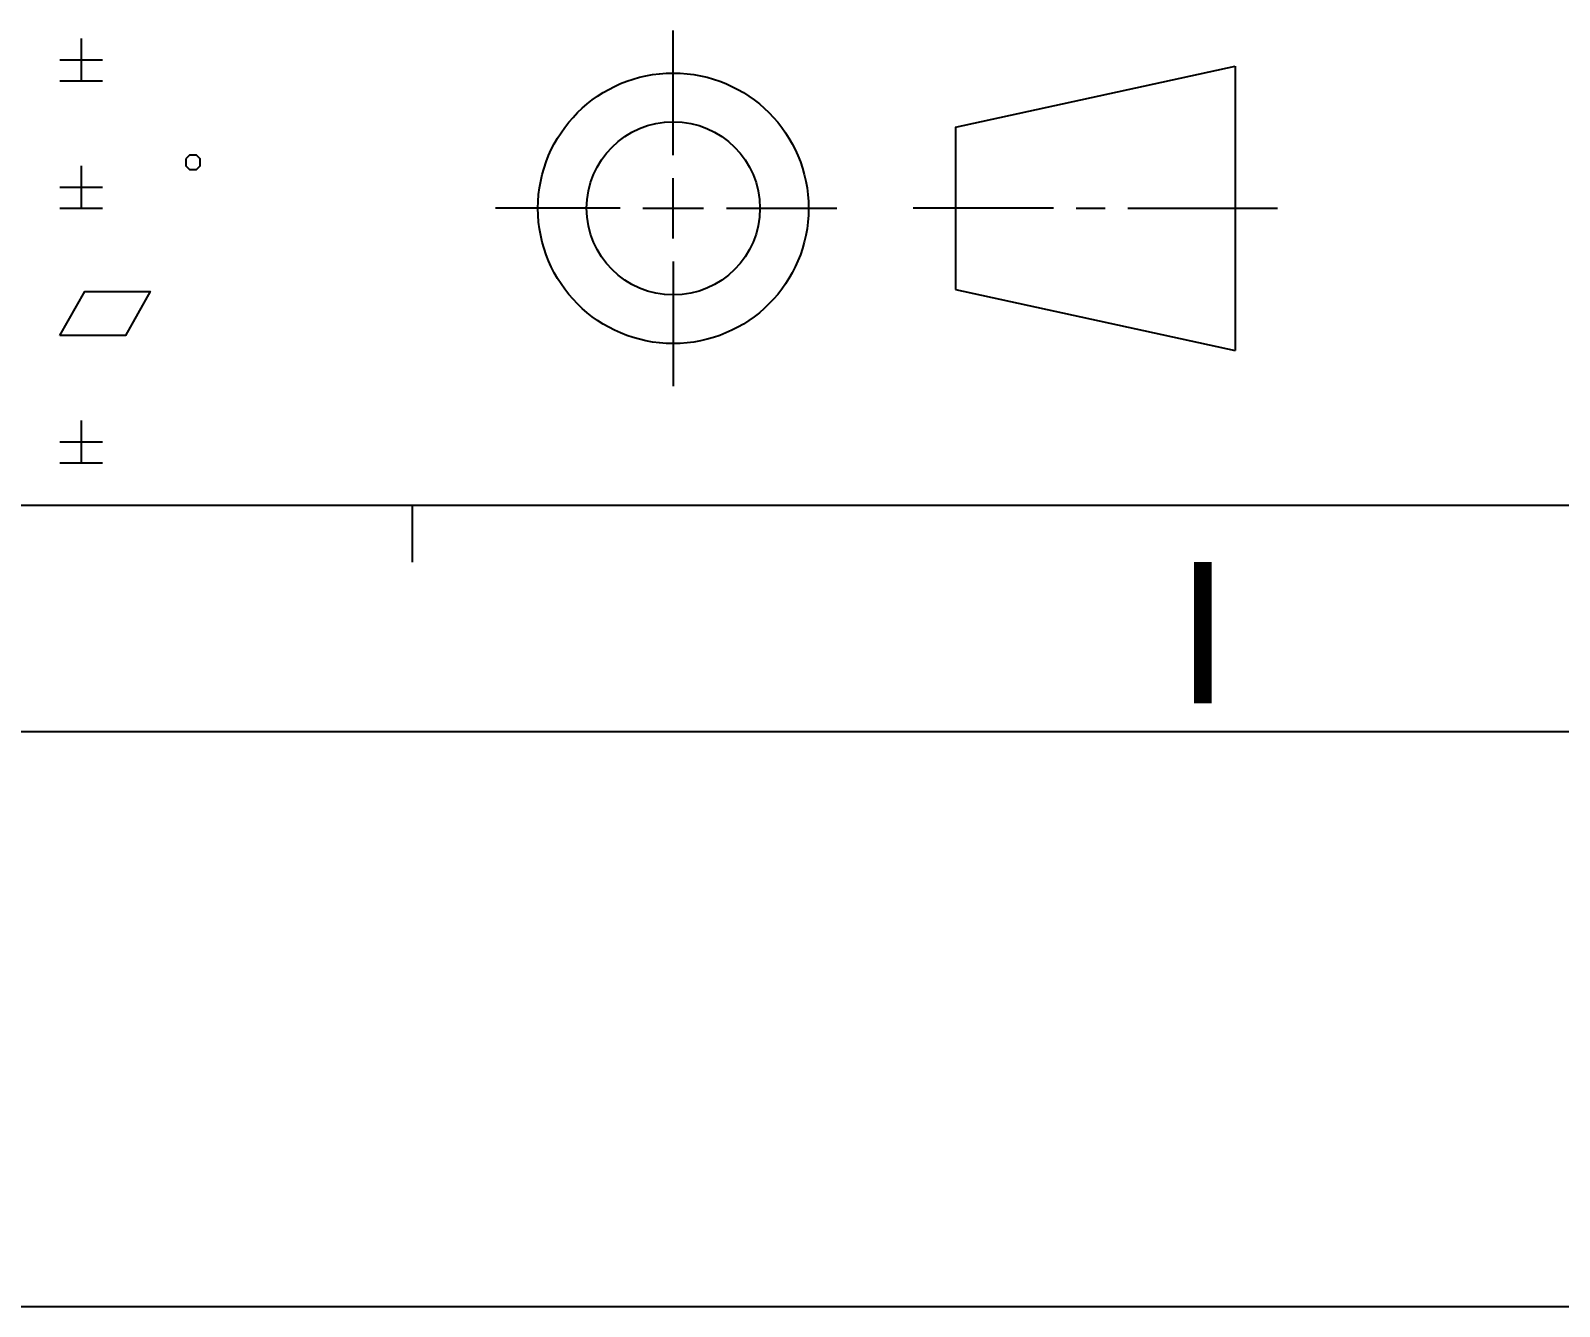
# Model space of a CAD drawing. Header units: millimetres. Extents: x 0 to 594, y 0 to 420.
# Drawn here: x 444.9 to 499, y 0 to 45.1 of the extents above; entities that cross this region are included whole.
import ezdxf

# ---------------------------------------------------------------- set-up
doc = ezdxf.new("R2010")
doc.units = ezdxf.units.MM
doc.header["$LTSCALE"] = 32.67
doc.layers.get('0').update_dxf_attribs({"linetype": 'CONTINUOUS'})
doc.styles.add('TEXTSTYLE_2', font='txt')

msp = doc.modelspace()

# ---------------------------------------------------------------- linework, layer by layer
at = {"color": 7, "linetype": 'CONTINUOUS'}
for p, q in [((467.643, 40.69), (467.643, 45.091)), ((446.722, 44.809), (446.722, 43.309)), ((445.972, 44.059), (447.472, 44.059)), ((477.615, 41.675), (487.494, 43.832)), ((487.494, 43.832), (487.494, 33.786)), ((445.972, 43.309), (447.472, 43.309)), ((477.615, 41.675), (477.615, 35.943)), ((446.722, 40.309), (446.722, 38.809)), ((445.972, 39.559), (447.472, 39.559)), ((467.643, 37.74), (467.643, 39.879)), ((445.972, 38.809), (447.472, 38.809)), ((465.761, 38.809), (461.361, 38.809)), ((466.573, 38.809), (468.712, 38.809)), ((469.524, 38.809), (473.424, 38.809)), ((481.077, 38.809), (476.115, 38.809)), ((481.875, 38.809), (482.903, 38.809)), ((483.701, 38.809), (488.994, 38.809)), ((467.643, 36.928), (467.643, 32.528)), ((477.615, 35.943), (487.494, 33.786)), ((446.722, 31.309), (446.722, 29.809)), ((445.972, 30.559), (447.472, 30.559)), ((445.972, 29.809), (447.472, 29.809)), ((564.922, 28.309), (26.422, 28.309)), ((458.422, 28.309), (458.422, 26.309)), ((571.422, 20.309), (20.422, 20.309)), ((0, 0), (594, 0))]:
    msp.add_line(p, q, dxfattribs=at)
for points in [[(450.422, 40.559), (450.422, 40.309), (450.547, 40.184), (450.797, 40.184), (450.922, 40.309), (450.922, 40.559), (450.797, 40.684), (450.547, 40.684), (450.422, 40.559)], [(445.972, 34.309), (446.847, 35.872), (449.159, 35.872), (448.284, 34.309), (445.972, 34.309)]]:
    msp.add_lwpolyline(points, dxfattribs=at)
for radius in [4.781, 3.061]:
    msp.add_circle((467.643, 38.809), radius, dxfattribs=at)

# ---------------------------------------------------------------- texts
at = {"color": 7, "linetype": 'CONTINUOUS', "insert": (485.422, 26.309), "char_height": 5, "width": 5, "attachment_point": 1, "line_spacing_factor": 0.9, "style": 'TEXTSTYLE_2'}
msp.add_mtext('I', dxfattribs=at)

doc.saveas('drawing.dxf')
